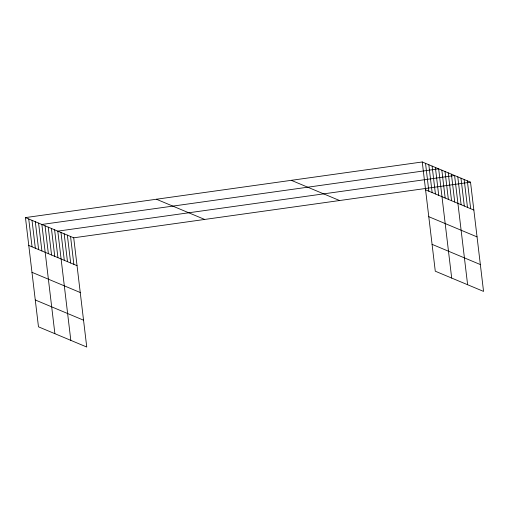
<?xml version="1.0" encoding="UTF-8"?>
<svg xmlns="http://www.w3.org/2000/svg" width="509" height="509" viewBox="0 0 509 509"><rect width="100%" height="100%" fill="white"/><g stroke="black" fill="none" stroke-linecap="round" stroke-linejoin="round"><path stroke-width="0.76" d="M25.45 217.597L73.722 237.805L86.746 347.03L38.474 326.823L25.45 217.597L422.254 161.97L470.526 182.177L483.55 291.402L435.278 271.195L422.254 161.97M73.722 237.805L470.526 182.177M425.575 189.838L473.847 210.045M428.775 216.688L477.048 236.895M291.307 180.326L339.579 200.533M432.077 244.345L480.35 264.559M156.397 199.235L204.669 219.449M28.771 245.465L77.05 265.673M31.978 272.315L80.25 292.522M35.274 299.973L83.546 320.186M467.338 180.841L470.66 208.715M464.151 179.512L467.478 207.379M460.969 178.175L464.291 206.05M457.782 176.839L461.103 204.713M467.618 284.735L454.594 175.51L57.791 231.137L70.821 340.362M451.407 174.173L454.734 202.048M448.225 172.837L451.547 200.711M445.038 171.508L448.359 199.375M441.85 170.171L445.171 198.046M451.687 278.067L438.663 168.842L41.865 224.469L54.889 333.694M435.38 167.467L438.707 195.335M432.096 166.093L435.424 193.961M428.813 164.719L432.141 192.587M425.537 163.344L428.858 191.212M70.541 236.469L73.862 264.343M67.353 235.139L70.675 263.007M64.166 233.803L67.487 261.677M60.978 232.467L64.306 260.341M54.609 229.801L57.931 257.675M51.422 228.465L54.743 256.339M48.234 227.135L51.562 255.003M45.046 225.799L48.374 253.673M38.582 223.095L41.903 250.962M35.299 221.72L38.62 249.588M32.016 220.346L35.337 248.214M28.733 218.972L32.054 246.84"/></g></svg>
